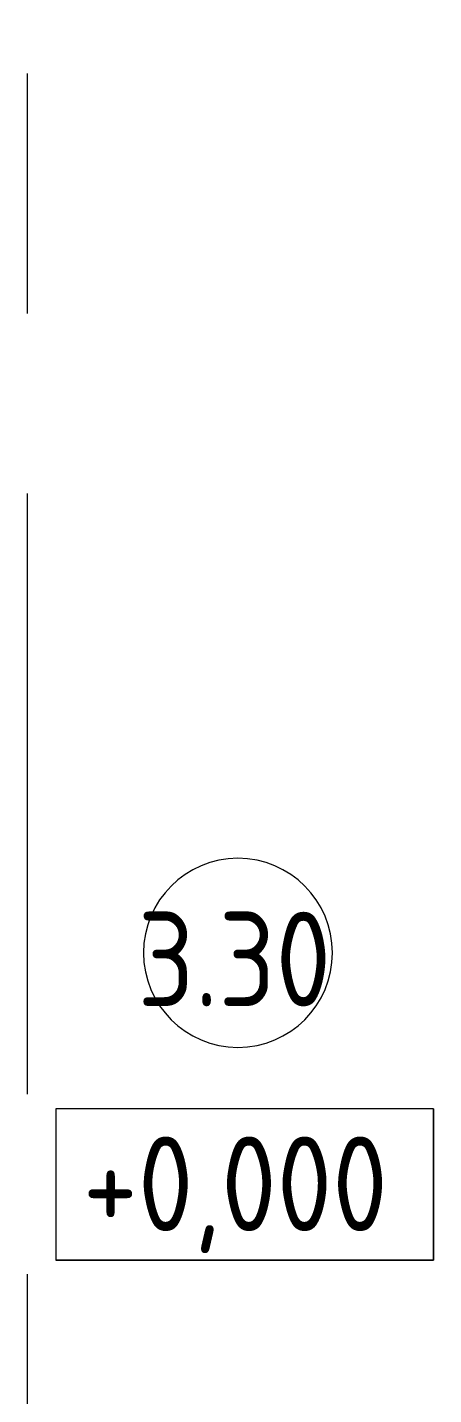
# Model space of a CAD drawing. Header units: millimetres. Extents: x 2623 to 210903, y -8553 to 29000.
# Drawn here: x 57506 to 58581, y 4085 to 7701 of the extents above; entities that cross this region are included whole.
import ezdxf

# ---------------------------------------------------------------- set-up
doc = ezdxf.new("R2010")
doc.units = ezdxf.units.MM
doc.linetypes.add('Осевая', pattern=[3175, 635, -476.25, 1587.5, -476.25])
for name, color, linetype, lineweight in [('A-AREA-IDEN', 7, 'Continuous', 9), ('G-ANNO-DIMS', 7, 'Continuous', 9), ('Оси-2', 7, 'Осевая', 9)]:
    doc.layers.add(name, color=color, linetype=linetype, lineweight=lineweight)
doc.styles.add('GOST Common_5', font='GOST_Common.ttf', dxfattribs={"width": 0.9, "height": 250})

# ---------------------------------------------------------------- blocks, each defined once
blk = doc.blocks.new('Марка_Помещения - Номер-25198446-План монтажа стен и перегородок 3 этажа в осях 23-33')
at = {"layer": 'A-AREA-IDEN'}
for start, end in [(360, 180), (180, 360)]:
    blk.add_arc((0, 0), 2.5, start, end, dxfattribs=at)
blk = doc.blocks.new('Высотные отметки - 10х4_h_-17668695-План монтажа стен и перегородок 3 этажа в осях 23-33')
at = {"layer": 'G-ANNO-DIMS'}
for p, q in [((-5, 4), (-5, 0)), ((5, 4), (-5, 4)), ((5, 4), (-5, 4)), ((-5, 4), (-5, 0)), ((5, 4), (5, 0)), ((5, 0), (5, 4)), ((5, 0), (-5, 0)), ((-5, 0), (5, 0))]:
    blk.add_line(p, q, dxfattribs=at)

msp = doc.modelspace()

# ---------------------------------------------------------------- linework, layer by layer
at = {"layer": 'Оси-2'}
msp.add_line((57505.7, 593.7), (57505.7, 18900), dxfattribs=at)

# ---------------------------------------------------------------- block references
at = {"layer": 'A-AREA-IDEN', "xscale": 99.99999999999993, "yscale": 99.99999999999993, "zscale": 99.99999999999993}
msp.add_blockref('Марка_Помещения - Номер-25198446-План монтажа стен и перегородок 3 этажа в осях 23-33', (58063, 5253.2), dxfattribs=at)
at = {"layer": 'G-ANNO-DIMS', "xscale": 99.99999999999993, "yscale": 99.99999999999993, "zscale": 99.99999999999993}
msp.add_blockref('Высотные отметки - 10х4_h_-17668695-План монтажа стен и перегородок 3 этажа в осях 23-33', (58080.8, 4440.8), dxfattribs=at)

# ---------------------------------------------------------------- texts
at = {"layer": 'A-AREA-IDEN', "insert": (57797.3, 5361.8), "char_height": 250, "width": 663.797, "attachment_point": 1, "style": 'GOST Common_5'}
msp.add_mtext('3.30', dxfattribs=at)
at = {"layer": 'G-ANNO-DIMS', "insert": (57652.2, 4767.5), "char_height": 250, "width": 1028.823, "attachment_point": 1, "line_spacing_factor": 1.022761, "style": 'GOST Common_5'}
msp.add_mtext('+0,000', dxfattribs=at)

doc.saveas('drawing.dxf')
